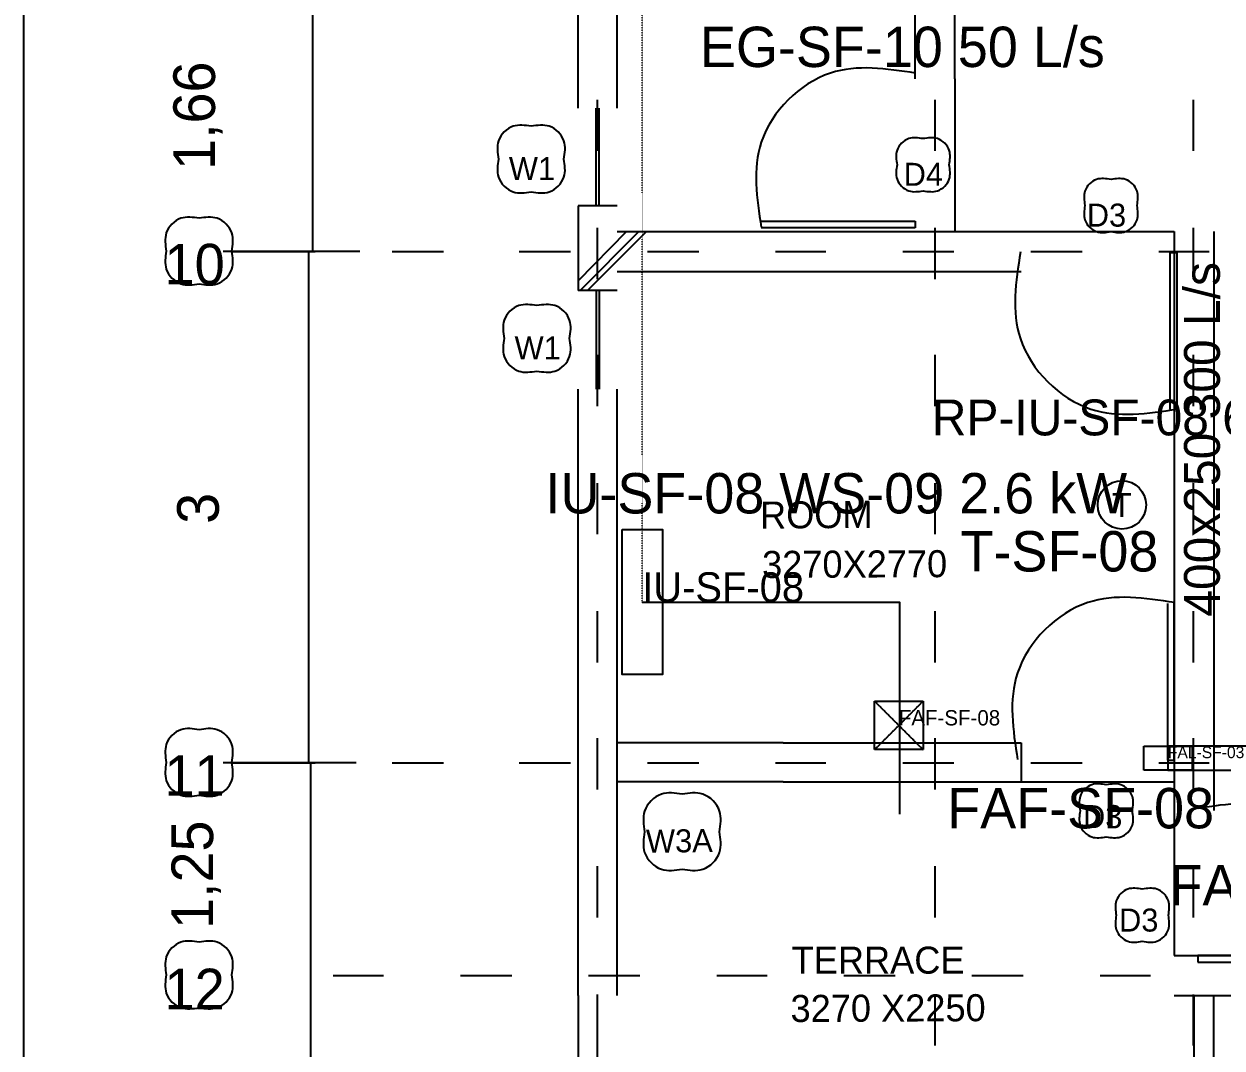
# Model space of a CAD drawing. Header units: millimetres. Extents: x 30 to 56197, y -4580 to 38782.
# Drawn here: x 2132 to 9561, y 9116 to 15467 of the extents above; entities that cross this region are included whole.
import ezdxf
from ezdxf.enums import TextEntityAlignment as Align

# ---------------------------------------------------------------- set-up
doc = ezdxf.new("R2010")
doc.units = ezdxf.units.MM
doc.linetypes.add('DASHED', pattern=[1.524, 1.27, -0.254])
doc.linetypes.add('DOT', pattern=[0.508, 0, -0.508])
for name, color, linetype in [('A-ARCH-REF', 8, 'CONTINUOUS'), ('M-ANNO', 7, 'CONTINUOUS'), ('M-CTRL', 200, 'CONTINUOUS'), ('M-DUCT-FRSH', 4, 'DASHED'), ('M-EQPM', 1, 'CONTINUOUS'), ('M-PIPE-COND', 140, 'DOT'), ('M-PIPE-REFG', 30, 'CONTINUOUS')]:
    doc.layers.add(name, color=color, linetype=linetype)

msp = doc.modelspace()

# ---------------------------------------------------------------- linework, layer by layer
at = {"layer": 'A-ARCH-REF'}
for p, q in [((2132.1, 2451.8), (2132.1, 38781.7)), ((5568.5, 14944.2), (5568.5, 17345.1)), ((5809.8, 14944.2), (5809.8, 17103.8)), ((7657.5, 15126.7), (7657.5, 17103.8)), ((7904.6, 15126.7), (7904.6, 17103.8)), ((3920.9, 15803.4), (3920.9, 14055.7)), ((7904.6, 15126.7), (7904.6, 14179.3)), ((5680.3, 14338.2), (5680.3, 14944.2)), ((5686.2, 14997.2), (5686.2, 14679.4)), ((5698, 14338.2), (5698, 14944.2)), ((7781, 14997.2), (7781, 14679.4)), ((9381.6, 14997.2), (9381.6, 14679.4)), ((5809.8, 14338.2), (5568.5, 14338.2)), ((5568.5, 14338.2), (5568.5, 13814.5)), ((5686.2, 14202.8), (5686.2, 13885.1)), ((6704.2, 14244), (7657.5, 14244)), ((7657.5, 14202.8), (6704.2, 14202.8)), ((7657.5, 14244), (7657.5, 14202.8)), ((7781, 14202.8), (7781, 13885.1)), ((9381.6, 14202.8), (9381.6, 13885.1)), ((5568.5, 13873.3), (5868.6, 14179.3)), ((5580.3, 13814.5), (5945.1, 14179.3)), ((5627.4, 13814.5), (5992.2, 14179.3)), ((5809.8, 14179.3), (8316.5, 14179.3)), ((8316.5, 14179.3), (9263.9, 14179.3)), ((9263.9, 14179.3), (9263.9, 10589.8)), ((9511, 14179.3), (9511, 10589.8)), ((4215.1, 14055.7), (3367.8, 14055.7)), ((4215.1, 14055.7), (3391.3, 14055.7)), ((3414.9, 14055.7), (3938.6, 14055.7)), ((3897.4, 14055.7), (3897.4, 10884.1)), ((4415.2, 14055.7), (4733, 14055.7)), ((5203.7, 14055.7), (5521.5, 14055.7)), ((5998.1, 14055.7), (6315.9, 14055.7)), ((6792.5, 14055.7), (7104.4, 14055.7)), ((7581, 14055.7), (7898.7, 14055.7)), ((8375.4, 14055.7), (8693.1, 14055.7)), ((9169.8, 14055.7), (9481.6, 14055.7)), ((9240.4, 13078.9), (9240.4, 14049.8)), ((9240.4, 14049.8), (9281.6, 14049.8)), ((9281.6, 14049.8), (9281.6, 13073)), ((5809.8, 13932.1), (8316.5, 13932.1)), ((5809.8, 13814.5), (5568.5, 13814.5)), ((5680.3, 13814.5), (5680.3, 13202.5)), ((5698, 13814.5), (5698, 13202.5)), ((5686.2, 13414.3), (5686.2, 13096.6)), ((7781, 13414.3), (7781, 13096.6)), ((9381.6, 13414.3), (9381.6, 13096.6)), ((5568.5, 9442.4), (5568.5, 13202.5)), ((5809.8, 10884.1), (5809.8, 13202.5)), ((5686.2, 12619.9), (5686.2, 12302.2)), ((7781, 12619.9), (7781, 12302.2)), ((9381.6, 12619.9), (9381.6, 12302.2)), ((5686.2, 11825.5), (5686.2, 11507.8)), ((7781, 11825.5), (7781, 11507.8)), ((9222.7, 11872.6), (9222.7, 10901.7)), ((9263.9, 10901.7), (9263.9, 11878.5)), ((9381.6, 11825.5), (9381.6, 11507.8)), ((5686.2, 11037), (5686.2, 10719.3)), ((5809.8, 9442.4), (5809.8, 11007.6)), ((6839.6, 11007.6), (5809.8, 11007.6)), ((6839.6, 11007.6), (8316.5, 11007.6)), ((7781, 11037), (7781, 10719.3)), ((8316.5, 11007.6), (8316.5, 10766.4)), ((9381.6, 11037), (9381.6, 10719.3)), ((4191.6, 10884.1), (3367.8, 10884.1)), ((4191.6, 10884.1), (3379.6, 10884.1)), ((3414.9, 10884.1), (3938.6, 10884.1)), ((3909.2, 10884.1), (3909.2, 9566)), ((4415.2, 10884.1), (4733, 10884.1)), ((5203.7, 10884.1), (5521.5, 10884.1)), ((5998.1, 10884.1), (6315.9, 10884.1)), ((6792.5, 10884.1), (7104.4, 10884.1)), ((7581, 10884.1), (7898.7, 10884.1)), ((8375.4, 10884.1), (8693.1, 10884.1)), ((9169.8, 10884.1), (9481.6, 10884.1)), ((9222.7, 10901.7), (9263.9, 10901.7)), ((6839.6, 10766.4), (5809.8, 10766.4)), ((6839.6, 10766.4), (8316.5, 10766.4)), ((8316.5, 10766.4), (9263.9, 10766.4)), ((9263.9, 10766.4), (9263.9, 9689.5)), ((5686.2, 10242.7), (5686.2, 9924.9)), ((7781, 10242.7), (7781, 9924.9)), ((9381.6, 10242.7), (9381.6, 9924.9)), ((9263.9, 9689.5), (11405.8, 9689.5)), ((10358.4, 9689.5), (9411, 9689.5)), ((9411, 9689.5), (9411, 9648.3)), ((9411, 9648.3), (10358.4, 9648.3)), ((3909.2, 9566), (3909.2, 6153.1)), ((4050.4, 9566), (4362.3, 9566)), ((4838.9, 9566), (5156.6, 9566)), ((5633.3, 9566), (5951, 9566)), ((6427.7, 9566), (6739.5, 9566)), ((7216.2, 9566), (7533.9, 9566)), ((8010.5, 9566), (8328.3, 9566)), ((8804.9, 9566), (9116.8, 9566)), ((5568.5, 9442.4), (5568.5, 8389.1)), ((5686.2, 9448.3), (5686.2, 9130.5)), ((5686.2, 9442.4), (5686.2, 8506.8)), ((7781, 9448.3), (7781, 9130.5)), ((9263.9, 9442.4), (11405.8, 9442.4)), ((9381.6, 9448.3), (9381.6, 9130.5)), ((9387.5, 8506.8), (9387.5, 9442.4)), ((9511, 8389.1), (9511, 9442.4))]:
    msp.add_line(p, q, dxfattribs=at)
for points in [[(7660.4, 15162), (7132.3, 15162), (6704.2, 14733.9), (6704.2, 14205.8)], [(5277.3, 14832.4), (5165.1, 14832.4), (5074.3, 14741.6), (5074.3, 14629.4)], [(5480.3, 14629.4), (5480.3, 14741.6), (5389.4, 14832.4), (5277.3, 14832.4)], [(7707.5, 14755.9), (7618.1, 14755.9), (7545.7, 14683.5), (7545.7, 14594.1)], [(7869.3, 14594.1), (7869.3, 14683.5), (7796.9, 14755.9), (7707.5, 14755.9)], [(5074.3, 14629.4), (5074.3, 14517.3), (5165.1, 14426.4), (5277.3, 14426.4)], [(5277.3, 14426.4), (5389.4, 14426.4), (5480.3, 14517.3), (5480.3, 14629.4)], [(7545.7, 14594.1), (7545.7, 14504.8), (7618.1, 14432.3), (7707.5, 14432.3)], [(7707.5, 14432.3), (7796.9, 14432.3), (7869.3, 14504.8), (7869.3, 14594.1)], [(8872.6, 14502.9), (8783.2, 14502.9), (8710.8, 14430.5), (8710.8, 14341.1)], [(9034.4, 14341.1), (9034.4, 14430.5), (8962, 14502.9), (8872.6, 14502.9)], [(8710.8, 14341.1), (8710.8, 14251.7), (8783.2, 14179.3), (8872.6, 14179.3)], [(8872.6, 14179.3), (8962, 14179.3), (9034.4, 14251.7), (9034.4, 14341.1)], [(3217.7, 14261.7), (3105.6, 14261.7), (3014.7, 14170.8), (3014.7, 14058.7)], [(3420.8, 14058.7), (3420.8, 14170.8), (3329.9, 14261.7), (3217.7, 14261.7)], [(3014.7, 14058.7), (3014.7, 13946.5), (3105.6, 13855.6), (3217.7, 13855.6)], [(3217.7, 13855.6), (3329.9, 13855.6), (3420.8, 13946.5), (3420.8, 14058.7)], [(8310.6, 14052.8), (8310.6, 13514.9), (8746.7, 13078.9), (9284.5, 13078.9)], [(5312.6, 13720.3), (5200.5, 13720.3), (5109.6, 13629.4), (5109.6, 13517.3)], [(5515.6, 13517.3), (5515.6, 13629.4), (5424.7, 13720.3), (5312.6, 13720.3)], [(5109.6, 13517.3), (5109.6, 13405.2), (5200.5, 13314.3), (5312.6, 13314.3)], [(5312.6, 13314.3), (5424.7, 13314.3), (5515.6, 13405.2), (5515.6, 13517.3)], [(9266.8, 11878.5), (8729, 11878.5), (8293, 11442.5), (8293, 10904.7)], [(3217.7, 11090), (3105.6, 11090), (3014.7, 10999.1), (3014.7, 10887)], [(3420.8, 10887), (3420.8, 10999.1), (3329.9, 11090), (3217.7, 11090)], [(3014.7, 10887), (3014.7, 10774.9), (3105.6, 10684), (3217.7, 10684)], [(3217.7, 10684), (3329.9, 10684), (3420.8, 10774.9), (3420.8, 10887)], [(6212.9, 10689.9), (6084.5, 10689.9), (5980.4, 10585.8), (5980.4, 10457.4)], [(6445.3, 10457.4), (6445.3, 10585.8), (6341.2, 10689.9), (6212.9, 10689.9)], [(8843.2, 10748.7), (8753.8, 10748.7), (8681.4, 10676.3), (8681.4, 10586.9)], [(9005, 10586.9), (9005, 10676.3), (8932.5, 10748.7), (8843.2, 10748.7)], [(10364.3, 9651.3), (10364.3, 10176.1), (9938.8, 10601.6), (9414, 10601.6)], [(8681.4, 10586.9), (8681.4, 10497.5), (8753.8, 10425.1), (8843.2, 10425.1)], [(8843.2, 10425.1), (8932.5, 10425.1), (9005, 10497.5), (9005, 10586.9)], [(5980.4, 10457.4), (5980.4, 10329.1), (6084.5, 10225), (6212.9, 10225)], [(6212.9, 10225), (6341.2, 10225), (6445.3, 10329.1), (6445.3, 10457.4)], [(9066.8, 10101.4), (8977.4, 10101.4), (8905, 10029), (8905, 9939.6)], [(9228.6, 9939.6), (9228.6, 10029), (9156.1, 10101.4), (9066.8, 10101.4)], [(8905, 9939.6), (8905, 9850.2), (8977.4, 9777.8), (9066.8, 9777.8)], [(9066.8, 9777.8), (9156.1, 9777.8), (9228.6, 9850.2), (9228.6, 9939.6)], [(3217.7, 9771.9), (3105.6, 9771.9), (3014.7, 9681), (3014.7, 9568.9)], [(3420.8, 9568.9), (3420.8, 9681), (3329.9, 9771.9), (3217.7, 9771.9)], [(3014.7, 9568.9), (3014.7, 9456.8), (3105.6, 9365.9), (3217.7, 9365.9)], [(3217.7, 9365.9), (3329.9, 9365.9), (3420.8, 9456.8), (3420.8, 9568.9)]]:
    msp.add_spline(points, degree=3, dxfattribs=at)
at = {"layer": 'M-CTRL'}
msp.add_circle((8940.3, 12484.1), 150, dxfattribs=at)
at = {"layer": 'M-DUCT-FRSH'}
for p, q in [((7407, 11266.5), (7707, 10966.5)), ((7707, 11266.5), (7407, 10966.5))]:
    msp.add_line(p, q, dxfattribs=at)
for points in [[(7407, 11266.5), (7707, 11266.5), (7707, 10966.5), (7407, 10966.5)], [(9075.2, 10988.5), (9375.2, 10988.5), (9375.2, 10838.5), (9075.2, 10838.5)]]:
    msp.add_lwpolyline(points, close=True, dxfattribs=at)
at = {"layer": 'M-DUCT-FRSH', "linetype": 'DASHED'}
msp.add_lwpolyline([(9225.2, 10838.5), (10309.8, 10838.5), (10309.8, 10988.5), (9225.2, 10988.5)], close=True, dxfattribs=at)
at = {"layer": 'M-EQPM'}
msp.add_lwpolyline([(5840.7, 12331.4), (6090.7, 12331.4), (6090.7, 11431.4), (5840.7, 11431.4)], close=True, dxfattribs=at)
at = {"layer": 'M-PIPE-COND', "linetype": 'DOT'}
msp.add_lwpolyline([(5965.7, 11881.4), (5965.7, 15649.9), (6723.8, 15649.9)], dxfattribs=at)
at = {"layer": 'M-PIPE-REFG', "linetype": 'CONTINUOUS'}
msp.add_lwpolyline([(5965.7, 11881.4), (7561.4, 11881.4), (7561.4, 10566.8)], dxfattribs=at)

# ---------------------------------------------------------------- texts
at = {"layer": 'A-ARCH-REF'}
for s, height, rotation, p in [('1,66', 258.29, 90, (3316.8, 14561.8)), ('3', 258.3, 90, (3340.3, 12366.9)), ('ROOM', 167.75, 0.43946, (6696.9, 12336.8)), ('3270X2770', 167.75, 0.2584, (6709.3, 12030.8)), ('1,25', 258.29, 90, (3305, 9854.3)), ('W3A', 142.72, 0.73627, (5990.2, 10326.5)), ('3270 X2250', 167.75, 0.24695, (6885.8, 9276.9))]:
    msp.add_text(s, height=height, rotation=rotation, dxfattribs=at).set_placement(p)
for s, height, p in [('W1', 142.72, (5139, 14498.5)), ('D4', 142.72, (7586.9, 14463.2)), ('D3', 142.72, (8722.5, 14210.1)), ('10', 251.62, (3003, 13851.7)), ('W1', 142.72, (5174.3, 13386.3)), ('11', 251.62, (3003, 10680)), ('D3', 142.72, (8699, 10479.5)), ('D3', 142.72, (8922.6, 9838.1)), ('TERRACE', 167.75, (6892.5, 9577)), ('12', 251.62, (3003, 9356))]:
    msp.add_text(s, height=height, dxfattribs=at).set_placement(p)
at = {"layer": 'M-ANNO'}
for s, height, p in [('EG-SF-10 50 L/s', 250.2, (6323.8, 15199.9)), ('IU-SF-08', 185, (5965.7, 11881.4)), ('FAF-SF-08', 95, (7557, 11116.5)), ('FAL-SF-03', 72.5, (9225.2, 10913.5)), ('FAF-SF-08 10 L/s', 250.2, (7857, 10478.2)), ('FAL-SF-03 FA 40 L/s', 250.2, (9235.4, 10000.7))]:
    msp.add_text(s, height=height, dxfattribs=at).set_placement(p)
msp.add_text('400x250 300 L/s', height=222.4, rotation=90, dxfattribs=at).set_placement((9547.8, 11791))
at = {"layer": 'M-CTRL'}
msp.add_text('T', height=150, dxfattribs=at).set_placement((8940.3, 12484.1), align=Align.MIDDLE_CENTER)
msp.add_text('T-SF-08', height=250.2, dxfattribs=at).set_placement((7939.3, 12071.4))
at = {"layer": 'M-EQPM'}
msp.add_text('IU-SF-08 WS-09 2.6 kW', height=250.2, dxfattribs=at).set_placement((5365.7, 12431.4))
at = {"layer": 'M-PIPE-REFG'}
msp.add_text('RP-IU-SF-08 6.35/9.52', height=222.4, dxfattribs=at).set_placement((7761.4, 12915.4))

doc.saveas('drawing.dxf')
